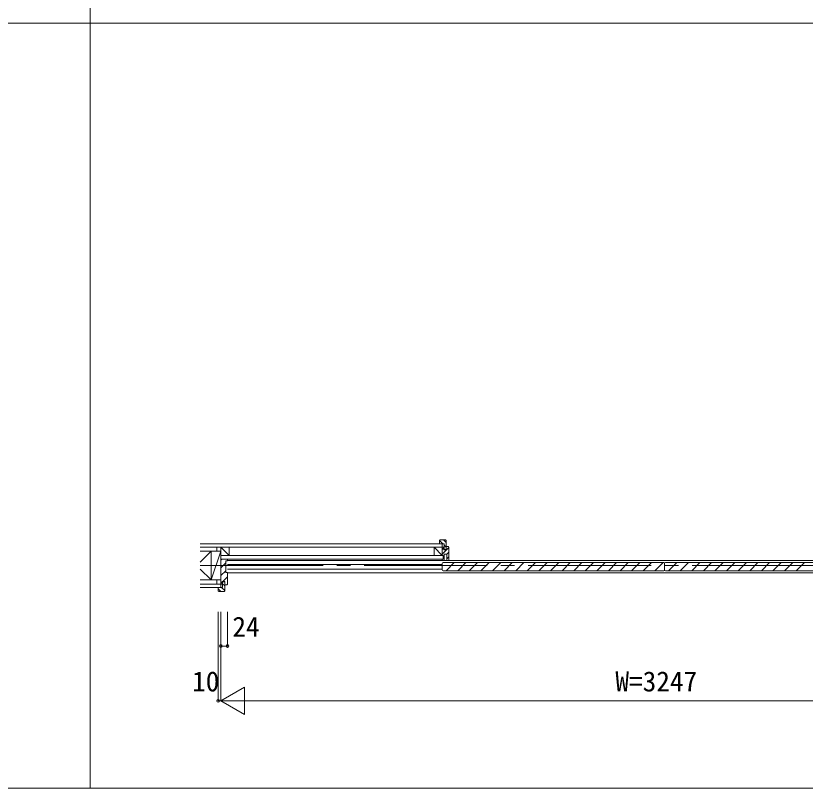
# Model space of a CAD drawing. Units: millimetres, scale not verified. Extents: x -21025 to 7656, y -14850 to 5150.
# Drawn here: x -9897 to -7009, y -14850 to -12025 of the extents above; entities that cross this region are included whole.
import ezdxf
from ezdxf.enums import TextEntityAlignment as Align

# ---------------------------------------------------------------- set-up
doc = ezdxf.new("R2010")
doc.units = ezdxf.units.MM
doc.header["$LTSCALE"] = 50
doc.linetypes.add('CHAIN2', pattern=[12, 9, -1, 1, -1])
for name, color, linetype, lineweight in [('0-1_YKK_F1', 7, 'Continuous', 9), ('0-4_YKK_N1', 2, 'Continuous', 9), ('0-5_YKK_B1', 4, 'Continuous', 9), ('0-7_YKK_Z1', 7, 'Continuous', 9)]:
    doc.layers.add(name, color=color, linetype=linetype, lineweight=lineweight)
doc.styles.add('ＭＳ ゴシック', font='')
doc.styles.get('ＭＳ ゴシック').set_extended_font_data('MS Gothic')

msp = doc.modelspace()

# ---------------------------------------------------------------- linework, layer by layer
at = {"layer": '0-1_YKK_F1'}
for p, q in [((-9625, -14850), (-9625, 4650)), ((-21025, -12052.5), (7475, -12052.5)), ((-21025, -14850), (7656.02, -14850))]:
    msp.add_line(p, q, dxfattribs=at)
at = {"layer": '0-4_YKK_N1'}
for p, q in [((-9156.68, -14205), (-9156.68, -14530)), ((-9146.68, -14205), (-9146.68, -14530)), ((-9122.68, -14205), (-9122.68, -14330)), ((-9146.68, -14330), (-9122.68, -14330)), ((-9146.68, -14530), (-9156.68, -14530)), ((-9146.68, -14530), (-5899.68, -14530)), ((-9146.68, -14530), (-9060.08, -14580))]:
    msp.add_line(p, q, dxfattribs=at)
msp.add_lwpolyline([(-9146.68, -14530), (-9060.08, -14480), (-9060.08, -14580)], dxfattribs=at)
for centre in [(-9146.68, -14330), (-9122.68, -14330), (-9156.68, -14530)]:
    msp.add_circle(centre, 5, dxfattribs=at)
at = {"layer": '0-5_YKK_B1'}
for p, q in [((-8346.68, -13944), (-8346.68, -13956)), ((-8346.68, -13944.33), (-8335.01, -13956)), ((-8324.68, -13942), (-8344.68, -13942)), ((-8332.04, -13942), (-8322.68, -13951.36)), ((-8322.68, -13977), (-8322.68, -13944)), ((-8346.68, -13956), (-8330.18, -13956)), ((-8336.68, -13968.5), (-8336.68, -13999)), ((-8331.38, -13968.5), (-8336.68, -13968.5)), ((-8336.68, -13993.99), (-8312.68, -13969.99)), ((-8336.68, -13977.02), (-8330.38, -13970.72)), ((-8330.38, -13969.5), (-8331.38, -13968.5)), ((-8330.38, -13978), (-8330.38, -13969.5)), ((-8322.68, -13978), (-8330.38, -13978)), ((-8330.18, -13956), (-8330.18, -13977)), ((-8330.18, -13960.83), (-8322.68, -13968.33)), ((-8330.18, -13977), (-8322.68, -13977)), ((-8322.68, -13966), (-8322.68, -13973)), ((-8314.68, -13966), (-8322.68, -13966)), ((-8322.68, -13973), (-8322.68, -13978)), ((-8312.68, -14017), (-8312.68, -13968)), ((-8336.68, -13999), (-8333.68, -13999)), ((-8333.68, -13999), (-8333.68, -14012)), ((-8333.68, -14007.96), (-8329.43, -14003.71)), ((-8329.43, -13993.5), (-8319.93, -13993.5)), ((-8329.43, -14012.25), (-8329.43, -13993.5)), ((-8319.93, -13994.21), (-8312.68, -13986.96)), ((-8319.93, -13993.5), (-8319.93, -14012.25)), ((-8319.93, -14011.19), (-8312.68, -14003.94)), ((-9146.68, -14012), (-9129.68, -14012)), ((-9146.68, -14103.5), (-9146.68, -14012)), ((-9146.68, -14015.96), (-9142.73, -14012)), ((-9146.68, -14044.24), (-9128.68, -14026.24)), ((-9129.68, -14012), (-9122.68, -14012)), ((-9128.68, -14021), (-9128.68, -14059)), ((-9123.68, -14019), (-9126.68, -14019)), ((-8336.68, -14012), (-9122.68, -14012)), ((-9122.68, -14012), (-9122.68, -14018)), ((-9122.68, -14017.5), (-5923.68, -14017.5)), ((-8337.18, -14031.5), (-9122.68, -14031.5)), ((-8337.18, -14028), (-8337.18, -14051.7)), ((-8337.18, -14028.3), (-8337.18, -14051.7)), ((-8336.68, -14012), (-8336.68, -14017)), ((-8333.68, -14012), (-8336.68, -14012)), ((-8336.68, -14017), (-8329.43, -14017)), ((-8333.88, -14025), (-7526.48, -14025)), ((-8329.43, -14017), (-8329.43, -14012.25)), ((-8322.53, -14055), (-8292.53, -14025)), ((-8319.93, -14012.25), (-8319.93, -14017)), ((-8319.93, -14017), (-8312.68, -14017)), ((-8280.1, -14055), (-8250.1, -14025)), ((-8237.68, -14055), (-8207.68, -14025)), ((-8195.25, -14055), (-8165.25, -14025)), ((-8152.82, -14055), (-8122.82, -14025)), ((-8110.4, -14055), (-8080.4, -14025)), ((-8067.97, -14055), (-8037.97, -14025)), ((-8025.54, -14055), (-7995.54, -14025)), ((-7983.12, -14055), (-7953.12, -14025)), ((-7940.69, -14055), (-7910.69, -14025)), ((-7898.26, -14055), (-7868.26, -14025)), ((-7855.84, -14055), (-7825.84, -14025)), ((-7813.41, -14055), (-7783.41, -14025)), ((-7770.98, -14055), (-7740.98, -14025)), ((-7728.56, -14055), (-7698.56, -14025)), ((-7686.13, -14055), (-7656.13, -14025)), ((-7643.71, -14055), (-7613.71, -14025)), ((-7601.28, -14055), (-7571.28, -14025)), ((-7558.85, -14055), (-7528.85, -14025)), ((-7523.18, -14027.85), (-7523.18, -14051.55)), ((-7523.18, -14028.15), (-7523.18, -14051.55)), ((-7523.18, -14051.7), (-7523.18, -14028.3)), ((-7519.88, -14024.85), (-6712.48, -14024.85)), ((-7508.53, -14054.85), (-7478.53, -14024.85)), ((-7466.1, -14054.85), (-7436.1, -14024.85)), ((-7423.68, -14054.85), (-7393.68, -14024.85)), ((-7381.25, -14054.85), (-7351.25, -14024.85)), ((-7338.82, -14054.85), (-7308.82, -14024.85)), ((-7296.4, -14054.85), (-7266.4, -14024.85)), ((-7253.97, -14054.85), (-7223.97, -14024.85)), ((-7211.54, -14054.85), (-7181.54, -14024.85)), ((-7169.12, -14054.85), (-7139.12, -14024.85)), ((-7126.69, -14054.85), (-7096.69, -14024.85)), ((-7084.26, -14054.85), (-7054.26, -14024.85)), ((-7041.84, -14054.85), (-7011.84, -14024.85)), ((-9146.68, -14072.52), (-9128.68, -14054.52)), ((-9126.68, -14061), (-9123.68, -14061)), ((-9122.68, -14048.5), (-8337.18, -14048.5)), ((-9122.68, -14062), (-9122.68, -14104)), ((-9122.68, -14062.5), (-5923.68, -14062.5)), ((-8333.88, -14055), (-7526.48, -14055)), ((-7519.88, -14054.85), (-6712.48, -14054.85)), ((-9146.68, -14100.81), (-9140.38, -14094.51)), ((-9140.38, -14094), (-9140.38, -14102.5)), ((-9132.68, -14094), (-9140.38, -14094)), ((-9139.87, -14094), (-9122.68, -14076.81)), ((-9132.68, -14099), (-9132.68, -14094)), ((-9156.68, -14116), (-9140.18, -14116)), ((-9156.68, -14128), (-9156.68, -14116)), ((-9156.68, -14120.36), (-9147.04, -14130)), ((-9141.38, -14103.5), (-9146.68, -14103.5)), ((-9144.07, -14116), (-9132.68, -14127.39)), ((-9140.38, -14102.5), (-9141.38, -14103.5)), ((-9140.18, -14095), (-9132.68, -14095)), ((-9140.18, -14116), (-9140.18, -14095)), ((-9140.18, -14102.92), (-9132.68, -14110.42)), ((-9132.68, -14095), (-9132.68, -14128)), ((-9132.68, -14106), (-9132.68, -14099)), ((-9124.68, -14106), (-9132.68, -14106)), ((-9134.68, -14130), (-9154.68, -14130))]:
    msp.add_line(p, q, dxfattribs=at)
for centre, radius, start, end in [((-8344.68, -13944), 2, 90, 179.99998), ((-8324.68, -13944), 2, 0, 89.99998), ((-8314.68, -13968), 2, 0, 89.99998), ((-9126.68, -14021), 2, 90, 179.99998), ((-9123.68, -14018), 1, 270, 359.99998), ((-8333.88, -14028.3), 3.3, 90, 180), ((-7526.48, -14028.3), 3.3, 0, 90), ((-7519.88, -14028.15), 3.3, 90, 180), ((-9126.68, -14059), 2, 180, 269.99998), ((-9123.68, -14062), 1, 0, 89.99998), ((-8333.88, -14051.7), 3.3, 180, 270), ((-7526.48, -14051.7), 3.3, 270, 0), ((-7519.88, -14051.55), 3.3, 180, 270), ((-9124.68, -14104), 2, 270, 359.99998), ((-9154.68, -14128), 2, 180, 269.99998), ((-9134.68, -14128), 2, 270, 359.99998)]:
    msp.add_arc(centre, radius, start, end, dxfattribs=at)
at = {"layer": '0-7_YKK_Z1'}
for p, q in [((-9222.59, -13956), (-8336.68, -13956)), ((-9222.59, -13968.5), (-8336.68, -13968.5)), ((-9161.68, -13968.5), (-9161.68, -13983.5)), ((-9146.68, -13968.5), (-9116.68, -13968.5)), ((-9146.68, -13999.5), (-9146.68, -13968.5)), ((-8366.68, -13968.5), (-8336.68, -13968.5)), ((-8366.68, -13968.5), (-8336.68, -13999.5)), ((-8366.68, -13999.5), (-8366.68, -13968.5)), ((-8336.68, -13956), (-8336.68, -13968.5)), ((-8336.68, -13999.5), (-8336.68, -13968.5)), ((-9222.59, -14023.4), (-9182.68, -13983.5)), ((-9146.68, -13983.5), (-9182.68, -14088.5)), ((-9146.68, -13983.5), (-9182.68, -13983.5)), ((-9182.68, -13983.5), (-9182.68, -14088.5)), ((-9146.68, -13983.5), (-9146.68, -14088.5)), ((-9146.68, -13999.5), (-9116.68, -13999.5)), ((-9116.68, -13999.5), (-8333.68, -13999.5)), ((-8333.68, -14012), (-8333.68, -13999.5)), ((-9146.68, -14012), (-8333.68, -14012)), ((-9222.59, -14048.6), (-9182.68, -14088.5)), ((-9222.59, -14088.5), (-9182.68, -14088.5)), ((-9146.68, -14088.5), (-9182.68, -14088.5)), ((-9161.68, -14088.5), (-9161.68, -14103.5)), ((-9146.68, -14103.5), (-9222.59, -14103.5)), ((-9222.59, -14116), (-9146.68, -14116)), ((-9146.68, -14116), (-9146.68, -14103.5))]:
    msp.add_line(p, q, dxfattribs=at)
at = {"layer": '0-7_YKK_Z1', "linetype": 'CHAIN2'}
msp.add_line((-9222.62, -14036), (-5828.22, -14036), dxfattribs=at)
at = {"layer": '0-7_YKK_Z1'}
for points in [[(-9116.68, -13968.5), (-9116.68, -13999.5), (-9146.68, -13968.5)], [(-9222.59, -13983.5), (-9182.68, -13983.5), (-9182.68, -14088.5)]]:
    msp.add_lwpolyline(points, dxfattribs=at)

# ---------------------------------------------------------------- texts
at = {"layer": '0-4_YKK_N1', "color": 4, "style": 'ＭＳ ゴシック'}
for s, p in [('24', (-9104.59, -14318)), ('10', (-9251.85, -14518)), ('W=3247', (-7703.18, -14518))]:
    msp.add_text(s, height=73.31, dxfattribs=at).set_placement(p, align=Align.BOTTOM_LEFT)

doc.saveas('drawing.dxf')
